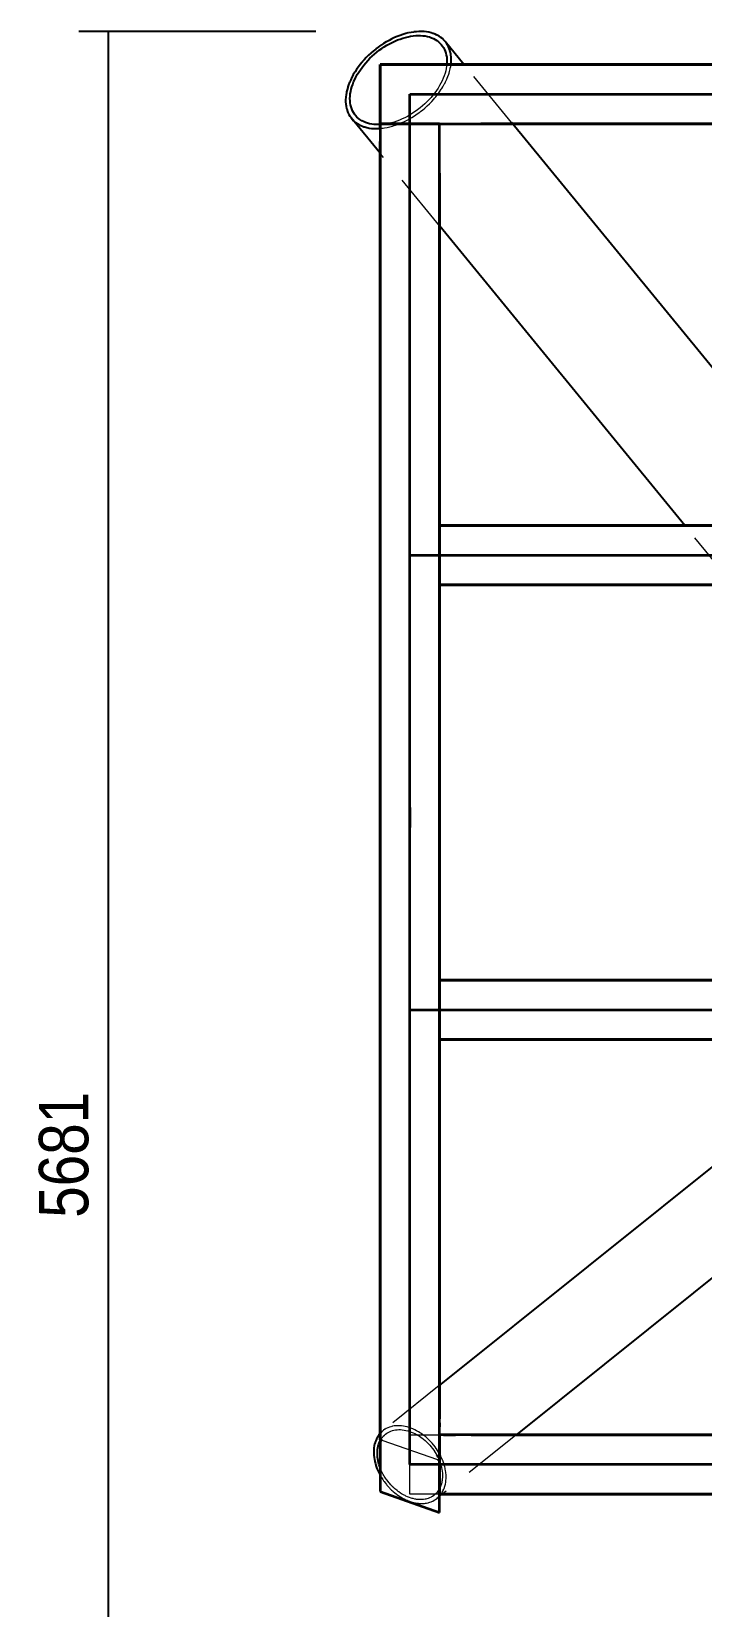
# Model space of a CAD drawing. Header units: millimetres. Extents: x -11795 to 47768, y 22971 to 65021.
# Drawn here: x -5952 to -4258, y 55237 to 59220 of the extents above; entities that cross this region are included whole.
import ezdxf

# ---------------------------------------------------------------- set-up
doc = ezdxf.new("R2010")
doc.units = ezdxf.units.MM
doc.linetypes.add('HIDDEN_50', pattern=[225, 150, -75])
for name, color, linetype, lineweight in [('DIMENSIONS', 3, 'Continuous', 18), ('PLATE_HIDDEN', 8, 'HIDDEN_50', 18), ('PLATE_VISIBLE', 7, 'Continuous', 35), ('PROFILE_HIDDEN', 9, 'HIDDEN_50', 18), ('PROFILE_VISIBLE', 4, 'Continuous', 25)]:
    doc.layers.add(name, color=color, linetype=linetype, lineweight=lineweight)
doc.styles.add('OpenSansCondensed-Light', font='OpenSansCondensed-Light.ttf')
doc.dimstyles.new('DIM_1_50', dxfattribs={"dimscale": 50, "dimtxt": 2.5, "dimasz": 2.5, "dimexe": 1.5, "dimexo": 1.5, "dimgap": 1, "dimtad": 1, "dimdec": 0, "dimzin": 12, "dimdsep": 46, "dimtxsty": 'OpenSansCondensed-Light', "dimtsz": 0.00125, "dimcen": 2.5, "dimclrd": 3, "dimclre": 3, "dimclrt": 3, "dimazin": 3, "dimtfac": 0.5, "dimtmove": 2, "dimatfit": 3})

msp = doc.modelspace()

# ---------------------------------------------------------------- linework, layer by layer
at = {"layer": 'PLATE_HIDDEN'}
for p, q in [((-3495.1, 59061.4), (-4995.1, 59061.4)), ((-4995.1, 59061.4), (-4995.1, 57561.4)), ((-4815.3, 58986.4), (-5035.1, 58986.4)), ((-5018.5, 58986.4), (-4981, 58986.4)), ((-4962.3, 58986.4), (-4920.1, 58986.4)), ((-4920.1, 58986.4), (-4920.1, 58861.4)), ((-5070.1, 58941.4), (-5070.1, 58971.4)), ((-3495.1, 57895.8), (-4995.1, 57895.8)), ((-4995.1, 57561.4), (-4995.1, 57257.1)), ((-4995.1, 57207.2), (-4995.1, 55595.8)), ((-3495.1, 56745.8), (-4995.1, 56745.8)), ((-4920.1, 55711.5), (-4920.1, 55701.5)), ((-4920.1, 55691.5), (-4920.1, 55621.5)), ((-4924.8, 55608.1), (-5065.4, 55656.8)), ((-4995.1, 55670.8), (-4910.2, 55670.8)), ((-4995.1, 55520.8), (-4995.1, 55670.8)), ((-4880.2, 55670.8), (-4840.2, 55670.8)), ((-4995.1, 55595.8), (-3462.3, 55595.8)), ((-4920.2, 55520.8), (-4995.1, 55520.8))]:
    msp.add_line(p, q, dxfattribs=at)
at = {"layer": 'PLATE_VISIBLE'}
for p, q in [((-5070.1, 58986.4), (-5070.1, 59136.4)), ((-5070.1, 59136.4), (-1163.1, 59136.4)), ((-1313.1, 59136.4), (-5070.1, 59136.4)), ((-5070.1, 59136.4), (-5070.1, 58986.4)), ((-4995.1, 59061.4), (-3495.1, 59061.4)), ((-4995.1, 57561.4), (-4995.1, 59061.4)), ((-5035.1, 58986.4), (-5070.1, 58986.4)), ((-5070.1, 58986.4), (-1313.1, 58986.4)), ((-5070.1, 58971.4), (-5070.1, 58986.4)), ((-5070.1, 58986.4), (-5018.5, 58986.4)), ((-4920.1, 58986.4), (-5070.1, 58986.4)), ((-5070.1, 58986.4), (-5070.1, 55528.2)), ((-4981, 58986.4), (-4962.3, 58986.4)), ((-4920.1, 55474.9), (-4920.1, 58986.4)), ((-1387.9, 58986.4), (-4815.3, 58986.4)), ((-5070.1, 55658.4), (-5070.1, 58941.4)), ((-4920.1, 58861.4), (-4920.1, 55711.5)), ((-1313.1, 57970.8), (-4920.1, 57970.8)), ((-4920.1, 57970.8), (-4920.1, 57820.8)), ((-4920.1, 57820.8), (-4920.1, 57970.8)), ((-4920.1, 57970.8), (-4165.1, 57970.8)), ((-4995.1, 57895.8), (-3495.1, 57895.8)), ((-4920.1, 57820.8), (-1313.1, 57820.8)), ((-4165.1, 57820.8), (-4920.1, 57820.8)), ((-4995.1, 55595.8), (-4995.1, 57561.4)), ((-4995.1, 57257.1), (-4995.1, 57207.2)), ((-4920.1, 56670.8), (-4920.1, 56820.8)), ((-4920.1, 56820.8), (-4165.1, 56820.8)), ((-1313.1, 56820.8), (-4920.1, 56820.8)), ((-4920.1, 56820.8), (-4920.1, 56670.8)), ((-4995.1, 56745.8), (-3495.1, 56745.8)), ((-4165.1, 56670.8), (-4920.1, 56670.8)), ((-4920.1, 56670.8), (-1313.1, 56670.8)), ((-4920.1, 55701.5), (-4920.1, 55691.5)), ((-5065.4, 55656.8), (-5070.1, 55658.4)), ((-1957.9, 55670.8), (-4920.1, 55670.8)), ((-4920.1, 55670.8), (-4920.1, 55520.8)), ((-4910.2, 55670.8), (-4880.2, 55670.8)), ((-4840.2, 55670.8), (-4160.9, 55670.8)), ((-4920.1, 55606.5), (-4924.8, 55608.1)), ((-4920.1, 55621.5), (-4920.1, 55606.5)), ((-1919.2, 55595.8), (-4995.1, 55595.8)), ((-5070.1, 55528.2), (-4920.1, 55474.9)), ((-4120.9, 55520.8), (-4920.2, 55520.8)), ((-4920.1, 55520.8), (-1957.9, 55520.8))]:
    msp.add_line(p, q, dxfattribs=at)
at = {"layer": 'PROFILE_HIDDEN'}
for p, q in [((-4910.7, 59101.5), (-4913.5, 59095.2)), ((-4908.3, 59107.7), (-4910.7, 59101.5)), ((-4906.2, 59113.8), (-4908.3, 59107.7)), ((-4904.5, 59119.9), (-4906.2, 59113.8)), ((-4903.2, 59126), (-4904.5, 59119.9)), ((-4902.2, 59131.9), (-4903.2, 59126)), ((-4901.9, 59134.9), (-4902.2, 59131.9)), ((-4901, 59101.2), (-4899.1, 59105.6)), ((-4899.1, 59105.6), (-4896.8, 59112.1)), ((-4896.8, 59112.1), (-4896.2, 59114)), ((-4896.2, 59114), (-4894.9, 59118.5)), ((-4894.9, 59118.5), (-4893.3, 59124.8)), ((-4893.3, 59124.8), (-4892.9, 59126.6)), ((-4892.9, 59126.6), (-4892, 59131.1)), ((-4892, 59131.1), (-4891.6, 59134.2)), ((-4738.2, 58989.6), (-4858.4, 59136.3)), ((-4932.1, 59064.6), (-4936.7, 59058.7)), ((-4927.8, 59070.6), (-4932.1, 59064.6)), ((-4923.7, 59076.7), (-4927.8, 59070.6)), ((-4924.7, 59060.8), (-4923, 59063.1)), ((-4920, 59082.8), (-4923.7, 59076.7)), ((-4923, 59063.1), (-4920.1, 59067)), ((-4920.1, 59067), (-4915.8, 59073.4)), ((-4916.6, 59089), (-4920, 59082.8)), ((-4913.5, 59095.2), (-4916.6, 59089)), ((-4915.8, 59073.4), (-4914.4, 59075.6)), ((-4914.4, 59075.6), (-4911.8, 59079.8)), ((-4911.8, 59079.8), (-4908.2, 59086.2)), ((-4908.2, 59086.2), (-4907.1, 59088.3)), ((-4907.1, 59088.3), (-4904.8, 59092.7)), ((-4904.8, 59092.7), (-4901.8, 59099.1)), ((-4901.8, 59099.1), (-4901, 59101.2)), ((-4969.4, 59026.3), (-4975.5, 59021.6)), ((-4963.4, 59031.3), (-4969.4, 59026.3)), ((-4963.6, 59020.8), (-4957.4, 59026)), ((-4957.6, 59036.4), (-4963.4, 59031.3)), ((-4952.1, 59041.8), (-4957.6, 59036.4)), ((-4957.4, 59026), (-4954.9, 59028.3)), ((-4954.9, 59028.3), (-4951.4, 59031.4)), ((-4946.7, 59047.3), (-4952.1, 59041.8)), ((-4951.4, 59031.4), (-4945.6, 59037)), ((-4941.6, 59052.9), (-4946.7, 59047.3)), ((-4945.6, 59037), (-4943.3, 59039.3)), ((-4943.3, 59039.3), (-4940, 59042.7)), ((-4936.7, 59058.7), (-4941.6, 59052.9)), ((-4940, 59042.7), (-4934.6, 59048.6)), ((-4934.6, 59048.6), (-4932.7, 59050.9)), ((-4932.7, 59050.9), (-4929.5, 59054.6)), ((-4929.5, 59054.6), (-4924.7, 59060.8)), ((-5067.8, 58984.3), (-5070.9, 58984.2)), ((-5061.4, 58984.9), (-5067.8, 58984.3)), ((-5058.2, 58985.4), (-5061.4, 58984.9)), ((-5041.7, 58988.7), (-5045, 58987.9)), ((-5035, 58990.6), (-5041.7, 58988.7)), ((-5035.2, 58981.5), (-5031.8, 58982.6)), ((-5028.2, 58992.9), (-5035, 58990.6)), ((-5031.8, 58982.6), (-5024.8, 58985.1)), ((-5021.5, 58995.5), (-5028.2, 58992.9)), ((-5024.8, 58985.1), (-5023, 58985.8)), ((-5014.7, 58998.4), (-5021.5, 58995.5)), ((-5008, 59001.5), (-5014.7, 58998.4)), ((-5014.2, 58989.5), (-5010.7, 58991.1)), ((-5010.7, 58991.1), (-5007.3, 58992.8)), ((-5001.3, 59005), (-5008, 59001.5)), ((-5007.3, 58992.8), (-5003.7, 58994.5)), ((-5003.7, 58994.5), (-4996.8, 58998.3)), ((-4994.7, 59008.8), (-5001.3, 59005)), ((-4996.8, 58998.3), (-4993.6, 59000.1)), ((-4988.2, 59012.8), (-4994.7, 59008.8)), ((-4993.6, 59000.1), (-4989.9, 59002.3)), ((-4989.9, 59002.3), (-4983.1, 59006.5)), ((-4981.8, 59017.1), (-4988.2, 59012.8)), ((-4983.1, 59006.5), (-4980.1, 59008.6)), ((-4975.5, 59021.6), (-4981.8, 59017.1)), ((-4980.1, 59008.6), (-4976.5, 59011.1)), ((-4976.5, 59011.1), (-4970, 59015.8)), ((-4970, 59015.8), (-4967.2, 59018)), ((-4967.2, 59018), (-4963.6, 59020.8)), ((-5069.7, 58974.5), (-5066.3, 58974.8)), ((-5066.3, 58974.8), (-5062.6, 58975.3)), ((-5062.6, 58975.3), (-5059.6, 58975.7)), ((-5059.6, 58975.7), (-5052.8, 58976.9)), ((-5052.8, 58976.9), (-5049.1, 58977.7)), ((-5049.1, 58977.7), (-5045.8, 58978.5)), ((-5045.8, 58978.5), (-5038.8, 58980.3)), ((-5038.8, 58980.3), (-5035.2, 58981.5)), ((-4919.4, 58727.2), (-5071.2, 58912.5)), ((-4179.2, 57823.6), (-4299.4, 57970.3)), ((-4920.8, 55795.6), (-5065, 55680.1)), ((-5068, 55677.4), (-5069.2, 55676)), ((-5065, 55680.1), (-5068, 55677.4)), ((-5061.7, 55682.7), (-5064.6, 55680.4)), ((-5058.3, 55685), (-5061.7, 55682.7)), ((-5054.8, 55687.1), (-5058, 55685.2)), ((-5051, 55688.9), (-5054.8, 55687.1)), ((-5053.3, 55675.1), (-5050.3, 55677)), ((-5047.1, 55690.4), (-5050.8, 55689)), ((-5050.3, 55677), (-5046.8, 55678.9)), ((-5043.1, 55691.7), (-5047.1, 55690.4)), ((-5046.6, 55679), (-5043.2, 55680.4)), ((-5043.2, 55680.4), (-5039.4, 55681.7)), ((-5038.9, 55692.7), (-5042.9, 55691.7)), ((-5039.2, 55681.8), (-5035.5, 55682.8)), ((-5034.6, 55693.5), (-5038.9, 55692.7)), ((-5035.5, 55682.8), (-5031.4, 55683.5)), ((-5030.2, 55693.9), (-5034.4, 55693.5)), ((-5031.3, 55683.5), (-5027.3, 55684)), ((-5025.7, 55694.1), (-5030.2, 55693.9)), ((-5027.3, 55684), (-5023, 55684.2)), ((-5021.1, 55694), (-5025.6, 55694.1)), ((-5022.9, 55684.2), (-5018.7, 55684.2)), ((-5016.4, 55693.7), (-5021.1, 55694)), ((-5018.7, 55684.2), (-5014.3, 55683.9)), ((-5011.7, 55693.1), (-5016.4, 55693.7)), ((-5014.3, 55683.9), (-5009.8, 55683.3)), ((-5007, 55692.2), (-5011.7, 55693.1)), ((-5009.8, 55683.3), (-5005.3, 55682.4)), ((-5002.1, 55691), (-5006.9, 55692.2)), ((-5005.2, 55682.4), (-5000.7, 55681.3)), ((-4997.4, 55689.6), (-5002.1, 55691)), ((-5000.7, 55681.3), (-4996.3, 55679.9)), ((-4992.4, 55687.9), (-4997.3, 55689.6)), ((-4996.1, 55679.9), (-4991.5, 55678.2)), ((-4987.8, 55686.1), (-4992.4, 55687.9)), ((-4991.5, 55678.2), (-4987.2, 55676.4)), ((-4982.8, 55683.8), (-4987.6, 55686)), ((-4978.3, 55681.5), (-4982.8, 55683.8)), ((-4973.3, 55678.6), (-4978, 55681.3)), ((-4969, 55676), (-4973.3, 55678.6)), ((-5069.1, 55658.2), (-5067.3, 55661.1)), ((-5067.3, 55661.1), (-5065, 55664.3)), ((-5064.7, 55664.7), (-5062.4, 55667.3)), ((-5062.4, 55667.3), (-5059.7, 55670.1)), ((-5059.4, 55670.4), (-5056.8, 55672.6)), ((-5056.8, 55672.6), (-5053.6, 55675)), ((-4987, 55676.3), (-4982.4, 55674.1)), ((-4982.4, 55674.1), (-4978.2, 55671.9)), ((-4977.9, 55671.7), (-4973.5, 55669.1)), ((-4973.5, 55669.1), (-4969.5, 55666.5)), ((-4969.1, 55666.2), (-4964.8, 55663.1)), ((-4964.1, 55672.6), (-4968.6, 55675.7)), ((-4964.8, 55663.1), (-4961, 55660.2)), ((-4960, 55669.6), (-4964.1, 55672.6)), ((-4961, 55660.2), (-4960.6, 55659.8)), ((-4960.6, 55659.8), (-4956.5, 55656.4)), ((-4959.6, 55669.2), (-4960, 55669.6)), ((-4955.2, 55665.7), (-4959.6, 55669.2)), ((-4956.5, 55656.4), (-4953, 55653.1)), ((-4951.4, 55662.4), (-4955.2, 55665.7)), ((-4953, 55653.1), (-4952.5, 55652.7)), ((-4952.5, 55652.7), (-4948.7, 55648.8)), ((-4950.9, 55661.9), (-4951.4, 55662.4)), ((-4946.7, 55658), (-4950.9, 55661.9)), ((-4948.7, 55648.8), (-4945.5, 55645.4)), ((-4943.2, 55654.4), (-4946.7, 55658)), ((-4945.5, 55645.4), (-4944.9, 55644.8)), ((-4944.9, 55644.8), (-4941.4, 55640.6)), ((-4942.7, 55653.9), (-4943.2, 55654.4)), ((-4938.8, 55649.6), (-4942.7, 55653.9)), ((-4941.4, 55640.6), (-4938.5, 55637)), ((-4935.6, 55645.9), (-4938.8, 55649.6)), ((-4938.5, 55637), (-4938, 55636.3)), ((-4935, 55645.2), (-4935.6, 55645.9)), ((-4931.5, 55640.7), (-4935, 55645.2)), ((-4928.7, 55636.8), (-4931.5, 55640.7)), ((-4928.1, 55636), (-4928.7, 55636.8)), ((-4728.2, 55669.3), (-4926.8, 55510.1)), ((-4938, 55636.3), (-4934.8, 55631.9)), ((-4934.8, 55631.9), (-4932.3, 55628.2)), ((-4932.3, 55628.2), (-4931.8, 55627.4)), ((-4931.8, 55627.4), (-4929, 55622.7)), ((-4929, 55622.7), (-4927.9, 55620.8)), ((-4924.9, 55631.2), (-4928.1, 55636)), ((-4925.1, 55615.6), (-4923.9, 55613.2)), ((-4922.5, 55627.2), (-4924.9, 55631.2)), ((-4923.9, 55613.2), (-4922.2, 55609.4)), ((-4921.9, 55626.3), (-4922.5, 55627.2)), ((-4922.2, 55609.4), (-4921.7, 55608.3)), ((-4920.5, 55623.8), (-4921.9, 55626.3)), ((-4921.7, 55608.3), (-4920.8, 55605.9)), ((-4919.1, 55601.6), (-4918.4, 55599.7)), ((-4918.4, 55599.7), (-4918, 55598.5)), ((-4917, 55617.3), (-4918.1, 55619.3)), ((-4918, 55598.5), (-4916.5, 55593.6)), ((-4916.5, 55616.3), (-4917, 55617.3)), ((-4914.2, 55611.2), (-4916.5, 55616.3)), ((-4912.5, 55607.1), (-4914.2, 55611.2)), ((-4912, 55606), (-4912.5, 55607.1)), ((-4910.1, 55600.8), (-4912, 55606)), ((-4908.8, 55596.9), (-4910.1, 55600.8)), ((-4908.4, 55595.6), (-4908.8, 55596.9)), ((-5068.7, 55566), (-5067.7, 55564.4)), ((-5067.4, 55580.8), (-5068.4, 55583.2)), ((-5067.7, 55564.4), (-5066.8, 55562.8)), ((-5065.8, 55577.4), (-5067.4, 55580.8)), ((-5066.8, 55562.8), (-5063.7, 55557.9)), ((-5065.1, 55575.9), (-5065.8, 55577.4)), ((-5062.6, 55571.2), (-5065.1, 55575.9)), ((-5063.7, 55557.9), (-5061.5, 55554.8)), ((-5060.7, 55568), (-5062.6, 55571.2)), ((-5059.9, 55566.5), (-5060.7, 55568)), ((-5056.9, 55561.9), (-5059.9, 55566.5)), ((-5054.9, 55558.9), (-5056.9, 55561.9)), ((-5053.8, 55557.4), (-5054.9, 55558.9)), ((-5050.5, 55553), (-5053.8, 55557.4)), ((-4916.5, 55593.6), (-4915.6, 55589.9)), ((-4915.6, 55589.9), (-4915.3, 55588.7)), ((-4915.3, 55588.7), (-4914.3, 55583.8)), ((-4914.3, 55583.8), (-4913.7, 55580.2)), ((-4913.7, 55580.2), (-4913.5, 55579)), ((-4913.1, 55560.2), (-4913.6, 55555.8)), ((-4913.5, 55579), (-4913, 55574.2)), ((-4913, 55561.6), (-4913.1, 55560.2)), ((-4913, 55574.2), (-4912.9, 55570.8)), ((-4912.8, 55564.8), (-4913, 55561.6)), ((-4912.9, 55570.8), (-4912.8, 55569.4)), ((-4912.8, 55569.4), (-4912.8, 55564.8)), ((-4907, 55590.4), (-4908.4, 55595.6)), ((-4906.1, 55586.6), (-4907, 55590.4)), ((-4905.8, 55585.3), (-4906.1, 55586.6)), ((-4904.9, 55580.1), (-4905.8, 55585.3)), ((-4904.4, 55576.4), (-4904.9, 55580.1)), ((-4904.2, 55575), (-4904.4, 55576.4)), ((-4903.8, 55570), (-4904.2, 55575)), ((-4903.9, 55556.8), (-4903.7, 55560.1)), ((-4903.6, 55566.4), (-4903.8, 55570)), ((-4903.7, 55560.1), (-4903.6, 55565)), ((-4903.6, 55565), (-4903.6, 55566.4)), ((-5061.5, 55554.8), (-5060.4, 55553.2)), ((-5060.4, 55553.2), (-5057, 55548.6)), ((-5057, 55548.6), (-5054.6, 55545.7)), ((-5054.6, 55545.7), (-5053.3, 55544.1)), ((-5053.3, 55544.1), (-5049.5, 55539.8)), ((-5048.3, 55550.3), (-5050.5, 55553)), ((-5049.5, 55539.8), (-5047, 55537.1)), ((-5047.1, 55548.8), (-5048.3, 55550.3)), ((-5043.4, 55544.7), (-5047.1, 55548.8)), ((-5047, 55537.1), (-5045.5, 55535.6)), ((-5045.5, 55535.6), (-5041.4, 55531.5)), ((-5041, 55542.2), (-5043.4, 55544.7)), ((-5041.4, 55531.5), (-5038.8, 55529.2)), ((-5039.6, 55540.8), (-5041, 55542.2)), ((-5035.7, 55537), (-5039.6, 55540.8)), ((-5038.8, 55529.2), (-5037.2, 55527.7)), ((-5037.2, 55527.7), (-5032.9, 55524.1)), ((-5033.2, 55534.8), (-5035.7, 55537)), ((-5031.7, 55533.4), (-5033.2, 55534.8)), ((-5032.9, 55524.1), (-5030.2, 55522)), ((-5027.5, 55530), (-5031.7, 55533.4)), ((-5030.2, 55522), (-5028.4, 55520.6)), ((-5028.4, 55520.6), (-5023.9, 55517.4)), ((-5025, 55528.1), (-5027.5, 55530)), ((-5023.3, 55526.8), (-5025, 55528.1)), ((-5023.9, 55517.4), (-5021.2, 55515.6)), ((-5018.9, 55523.9), (-5023.3, 55526.8)), ((-5016.4, 55522.3), (-5018.9, 55523.9)), ((-5014.5, 55521.1), (-5016.4, 55522.3)), ((-5010, 55518.6), (-5014.5, 55521.1)), ((-5007.5, 55517.3), (-5010, 55518.6)), ((-5005.5, 55516.3), (-5007.5, 55517.3)), ((-4935, 55517.7), (-4938.2, 55515.5)), ((-4933.8, 55518.7), (-4935, 55517.7)), ((-4932, 55520.1), (-4933.8, 55518.7)), ((-4929.1, 55522.8), (-4932, 55520.1)), ((-4928.1, 55523.9), (-4929.1, 55522.8)), ((-4926.5, 55525.7), (-4928.1, 55523.9)), ((-4924.1, 55528.8), (-4926.5, 55525.7)), ((-4923.7, 55529.4), (-4924.1, 55528.8)), ((-4918.1, 55539.3), (-4918.7, 55538.1)), ((-4916.6, 55543.2), (-4918.1, 55539.3)), ((-4916.8, 55520.5), (-4915.6, 55522.1)), ((-4916.2, 55544.6), (-4916.6, 55543.2)), ((-4915.4, 55547.3), (-4916.2, 55544.6)), ((-4915.6, 55522.1), (-4914.7, 55523.4)), ((-4914.3, 55551.4), (-4915.4, 55547.3)), ((-4914.7, 55523.4), (-4913.3, 55525.7)), ((-4914.1, 55552.8), (-4914.3, 55551.4)), ((-4913.6, 55555.8), (-4914.1, 55552.8)), ((-4913.3, 55525.7), (-4911.2, 55529.4)), ((-4911.2, 55529.4), (-4910.6, 55530.8)), ((-4910.6, 55530.8), (-4909.4, 55533.3)), ((-4909.4, 55533.3), (-4907.8, 55537.4)), ((-4907.8, 55537.4), (-4907.4, 55538.9)), ((-4907.4, 55538.9), (-4906.5, 55541.7)), ((-4906.5, 55541.7), (-4905.4, 55546.1)), ((-4905.4, 55546.1), (-4905.2, 55547.5)), ((-4905.2, 55547.5), (-4904.6, 55550.7)), ((-4904.6, 55550.7), (-4904, 55555.3)), ((-4904, 55555.3), (-4903.9, 55556.8)), ((-5021.2, 55515.6), (-5019.2, 55514.3)), ((-5019.2, 55514.3), (-5014.6, 55511.5)), ((-5014.6, 55511.5), (-5011.9, 55510.1)), ((-5011.9, 55510.1), (-5009.8, 55509)), ((-5009.8, 55509), (-5005, 55506.7)), ((-5001, 55514.3), (-5005.5, 55516.3)), ((-5005, 55506.7), (-5002.4, 55505.5)), ((-5002.4, 55505.5), (-5000.2, 55504.6)), ((-4998.5, 55513.3), (-5001, 55514.3)), ((-5000.2, 55504.6), (-4995.4, 55502.8)), ((-4996.4, 55512.5), (-4998.5, 55513.3)), ((-4991.8, 55510.9), (-4996.4, 55512.5)), ((-4995.4, 55502.8), (-4992.8, 55501.9)), ((-4992.8, 55501.9), (-4990.5, 55501.2)), ((-4989.4, 55510.3), (-4991.8, 55510.9)), ((-4990.5, 55501.2), (-4985.7, 55499.9)), ((-4987.2, 55509.7), (-4989.4, 55510.3)), ((-4982.7, 55508.7), (-4987.2, 55509.7)), ((-4985.7, 55499.9), (-4983.2, 55499.4)), ((-4983.2, 55499.4), (-4980.9, 55498.9)), ((-4980.4, 55508.3), (-4982.7, 55508.7)), ((-4980.9, 55498.9), (-4976.2, 55498.1)), ((-4978.2, 55507.9), (-4980.4, 55508.3)), ((-4973.7, 55507.5), (-4978.2, 55507.9)), ((-4976.2, 55498.1), (-4973.8, 55497.9)), ((-4973.8, 55497.9), (-4971.5, 55497.6)), ((-4971.6, 55507.4), (-4973.7, 55507.5)), ((-4969.4, 55507.3), (-4971.6, 55507.4)), ((-4971.5, 55497.6), (-4966.8, 55497.4)), ((-4965, 55507.4), (-4969.4, 55507.3)), ((-4966.8, 55497.4), (-4964.6, 55497.5)), ((-4963, 55507.5), (-4965, 55507.4)), ((-4964.6, 55497.5), (-4962.3, 55497.5)), ((-4960.8, 55507.7), (-4963, 55507.5)), ((-4962.3, 55497.5), (-4957.8, 55497.8)), ((-4956.7, 55508.4), (-4960.8, 55507.7)), ((-4957.8, 55497.8), (-4955.8, 55498.1)), ((-4954.9, 55508.8), (-4956.7, 55508.4)), ((-4955.8, 55498.1), (-4953.5, 55498.4)), ((-4952.7, 55509.3), (-4954.9, 55508.8)), ((-4953.5, 55498.4), (-4949.2, 55499.3)), ((-4948.9, 55510.4), (-4952.7, 55509.3)), ((-4949.2, 55499.3), (-4947.4, 55499.8)), ((-4947.2, 55511.1), (-4948.9, 55510.4)), ((-4947.4, 55499.8), (-4945.1, 55500.5)), ((-4945.2, 55511.9), (-4947.2, 55511.1)), ((-4941.6, 55513.6), (-4945.2, 55511.9)), ((-4945.1, 55500.5), (-4941.1, 55501.9)), ((-4940.2, 55514.4), (-4941.6, 55513.6)), ((-4941.1, 55501.9), (-4939.5, 55502.6)), ((-4938.2, 55515.5), (-4940.2, 55514.4)), ((-4939.5, 55502.6), (-4937.3, 55503.5)), ((-4937.3, 55503.5), (-4933.6, 55505.5)), ((-4933.6, 55505.5), (-4932.2, 55506.4)), ((-4932.2, 55506.4), (-4930.1, 55507.7)), ((-4930.1, 55507.7), (-4926.8, 55510.1)), ((-4926.8, 55510.1), (-4925.6, 55511.2)), ((-4925.6, 55511.2), (-4923.7, 55512.8)), ((-4923.7, 55512.8), (-4922.2, 55514.2))]:
    msp.add_line(p, q, dxfattribs=at)
at = {"layer": 'PROFILE_VISIBLE'}
for p, q in [((-5068.4, 59184.8), (-5075, 59180.1)), ((-5061.7, 59189.2), (-5068, 59185)), ((-5054.8, 59193.3), (-5061.7, 59189.2)), ((-5060, 59180.8), (-5053.4, 59184.8)), ((-5047.9, 59197.2), (-5054.6, 59193.4)), ((-5053.4, 59184.8), (-5046.8, 59188.5)), ((-5041, 59200.7), (-5047.9, 59197.2)), ((-5046.8, 59188.5), (-5040.2, 59192)), ((-5034, 59204), (-5040.9, 59200.8)), ((-5040.2, 59192), (-5033.4, 59195.2)), ((-5026.9, 59207), (-5034, 59204)), ((-5033.4, 59195.2), (-5026.7, 59198.1)), ((-5019.9, 59209.7), (-5026.9, 59207)), ((-5026.7, 59198.1), (-5019.9, 59200.6)), ((-5012.9, 59212.1), (-5019.9, 59209.7)), ((-5019.9, 59200.6), (-5013.2, 59202.9)), ((-5013.2, 59202.9), (-5006.5, 59204.8)), ((-5005.8, 59214.2), (-5012.8, 59212.1)), ((-5006.5, 59204.8), (-4999.8, 59206.4)), ((-4999.1, 59215.9), (-5005.8, 59214.2)), ((-4999.8, 59206.4), (-4993.2, 59207.7)), ((-4992, 59217.3), (-4998.9, 59215.9)), ((-4993.2, 59207.7), (-4986.7, 59208.7)), ((-4985.5, 59218.3), (-4992, 59217.3)), ((-4986.7, 59208.7), (-4980.3, 59209.3)), ((-4978.5, 59219.1), (-4985.2, 59218.4)), ((-4980.3, 59209.3), (-4974.1, 59209.5)), ((-4972.4, 59219.4), (-4978.5, 59219.1)), ((-4974.1, 59209.5), (-4968, 59209.4)), ((-4965.5, 59219.5), (-4971.9, 59219.5)), ((-4968, 59209.4), (-4962.1, 59209)), ((-4959.8, 59219.2), (-4965.5, 59219.5)), ((-4962.1, 59209), (-4956.3, 59208.2)), ((-4959.2, 59219.2), (-4959.8, 59219.2)), ((-4953.2, 59218.6), (-4959.2, 59219.2)), ((-4956.3, 59208.2), (-4950.8, 59207.1)), ((-4947.9, 59217.7), (-4953.2, 59218.6)), ((-4950.8, 59207.1), (-4945.5, 59205.7)), ((-4947.3, 59217.6), (-4947.9, 59217.7)), ((-4941.6, 59216.3), (-4947.3, 59217.6)), ((-4945.5, 59205.7), (-4940.4, 59203.9)), ((-4936.8, 59214.8), (-4941.6, 59216.3)), ((-4940.4, 59203.9), (-4935.6, 59201.8)), ((-4936.2, 59214.6), (-4936.8, 59214.8)), ((-4931, 59212.6), (-4936.2, 59214.6)), ((-4935.6, 59201.8), (-4931.1, 59199.4)), ((-4931.1, 59199.4), (-4926.8, 59196.7)), ((-4926.7, 59210.6), (-4931, 59212.6)), ((-4926.8, 59196.7), (-4922.8, 59193.6)), ((-4926.1, 59210.3), (-4926.7, 59210.6)), ((-4921.4, 59207.7), (-4926.1, 59210.3)), ((-4922.8, 59193.6), (-4919.2, 59190.3)), ((-4917.7, 59205.2), (-4921.4, 59207.7)), ((-4919.2, 59190.3), (-4915.8, 59186.7)), ((-4917.1, 59204.8), (-4917.7, 59205.2)), ((-4913, 59201.5), (-4917.1, 59204.8)), ((-4915.8, 59186.7), (-4912.8, 59182.8)), ((-4909.9, 59198.6), (-4913, 59201.5)), ((-4912.8, 59182.8), (-4910.1, 59178.7)), ((-4909.2, 59198), (-4909.9, 59198.6)), ((-4905.8, 59194.2), (-4909.2, 59198)), ((-4903.3, 59190.9), (-4905.8, 59194.2)), ((-4858.4, 59136.3), (-4905.8, 59194.2)), ((-4902.7, 59190.1), (-4903.3, 59190.9)), ((-4899.9, 59185.8), (-4902.7, 59190.1)), ((-4898, 59182.1), (-4899.9, 59185.8)), ((-4897.5, 59181.2), (-4898, 59182.1)), ((-4895.4, 59176.4), (-4897.5, 59181.2)), ((-5116.1, 59141.9), (-5121.1, 59135.8)), ((-5115.5, 59142.6), (-5116.1, 59141.9)), ((-5110.9, 59147.9), (-5115.5, 59142.6)), ((-5105.4, 59153.7), (-5110.9, 59147.9)), ((-5106.6, 59140.6), (-5101.5, 59146.3)), ((-5104.8, 59154.3), (-5105.4, 59153.7)), ((-5099.7, 59159.4), (-5104.8, 59154.3)), ((-5101.5, 59146.3), (-5096.1, 59151.8)), ((-5093.8, 59164.9), (-5099.7, 59159.4)), ((-5096.1, 59151.8), (-5090.5, 59157.1)), ((-5093.3, 59165.3), (-5093.8, 59164.9)), ((-5087.7, 59170.1), (-5093.3, 59165.3)), ((-5090.5, 59157.1), (-5084.7, 59162.3)), ((-5081.4, 59175.2), (-5087.7, 59170.1)), ((-5084.7, 59162.3), (-5078.8, 59167.2)), ((-5081, 59175.6), (-5081.4, 59175.2)), ((-5075, 59180.1), (-5081, 59175.6)), ((-5078.8, 59167.2), (-5072.6, 59172)), ((-5072.6, 59172), (-5066.4, 59176.5)), ((-5066.4, 59176.5), (-5060, 59180.8)), ((-4910.1, 59178.7), (-4907.8, 59174.3)), ((-4907.8, 59174.3), (-4905.8, 59169.7)), ((-4905.8, 59169.7), (-4904.2, 59164.8)), ((-4904.2, 59164.8), (-4903, 59159.8)), ((-4903, 59159.8), (-4902.1, 59154.5)), ((-4902.1, 59154.5), (-4901.6, 59149.1)), ((-4901.6, 59149.1), (-4901.4, 59143.5)), ((-4901.4, 59143.5), (-4901.6, 59137.8)), ((-4894.1, 59172.4), (-4895.4, 59176.4)), ((-4893.7, 59171.4), (-4894.1, 59172.4)), ((-4892.4, 59166.1), (-4893.7, 59171.4)), ((-4891.6, 59161.9), (-4892.4, 59166.1)), ((-4891.4, 59160.7), (-4891.6, 59161.9)), ((-4890.8, 59155), (-4891.4, 59160.7)), ((-4891, 59138.9), (-4890.6, 59143.3)), ((-4890.6, 59150.7), (-4890.8, 59155)), ((-4890.5, 59149.3), (-4890.6, 59150.7)), ((-4890.6, 59143.3), (-4890.5, 59149.3)), ((-5141.7, 59104.1), (-5144.9, 59097.6)), ((-5141.1, 59105.2), (-5141.7, 59104.1)), ((-5138.2, 59110.6), (-5141.1, 59105.2)), ((-5134.4, 59117), (-5138.2, 59110.6)), ((-5134.7, 59098.3), (-5131.6, 59104.5)), ((-5133.8, 59117.9), (-5134.4, 59117)), ((-5130.2, 59123.3), (-5133.8, 59117.9)), ((-5131.6, 59104.5), (-5128.2, 59110.7)), ((-5125.8, 59129.6), (-5130.2, 59123.3)), ((-5128.2, 59110.7), (-5124.4, 59116.8)), ((-5125.2, 59130.5), (-5125.8, 59129.6)), ((-5121.1, 59135.8), (-5125.2, 59130.5)), ((-5124.4, 59116.8), (-5120.4, 59122.9)), ((-5120.4, 59122.9), (-5116.1, 59128.9)), ((-5116.1, 59128.9), (-5111.5, 59134.8)), ((-5111.5, 59134.8), (-5106.6, 59140.6)), ((-4901.6, 59137.8), (-4901.9, 59134.9)), ((-4891.6, 59134.2), (-4891.1, 59137.3)), ((-4891.1, 59137.3), (-4891, 59138.9)), ((-5155.6, 59065.6), (-5156.6, 59059.3)), ((-5155.3, 59066.9), (-5155.6, 59065.6)), ((-5154.1, 59071.9), (-5155.3, 59066.9)), ((-5152.4, 59078.3), (-5154.1, 59071.9)), ((-5151.9, 59079.5), (-5152.4, 59078.3)), ((-5150.2, 59084.7), (-5151.9, 59079.5)), ((-5147.7, 59091.2), (-5150.2, 59084.7)), ((-5147.2, 59092.3), (-5147.7, 59091.2)), ((-5144.9, 59097.6), (-5147.2, 59092.3)), ((-5146.5, 59055.8), (-5145.9, 59061.6)), ((-5145.9, 59061.6), (-5144.9, 59067.6)), ((-5144.9, 59067.6), (-5143.6, 59073.6)), ((-5143.6, 59073.6), (-5141.9, 59079.7)), ((-5141.9, 59079.7), (-5139.8, 59085.9)), ((-5139.8, 59085.9), (-5137.4, 59092.1)), ((-5137.4, 59092.1), (-5134.7, 59098.3)), ((-5157.3, 59053.2), (-5157.6, 59047.2)), ((-5157.6, 59047.2), (-5157.6, 59042.8)), ((-5157.6, 59042.8), (-5157.6, 59041.4)), ((-5157.6, 59041.4), (-5157.1, 59035.7)), ((-5157.1, 59054.7), (-5157.3, 59053.2)), ((-5156.6, 59059.3), (-5157.1, 59054.7)), ((-5157.1, 59035.7), (-5156.6, 59031.6)), ((-5156.6, 59031.6), (-5156.3, 59030.1)), ((-5156.3, 59030.1), (-5155.2, 59024.8)), ((-5155.2, 59024.8), (-5154.1, 59021.1)), ((-5146.7, 59050), (-5146.5, 59055.8)), ((-5146.6, 59044.4), (-5146.7, 59050)), ((-5146.1, 59039), (-5146.6, 59044.4)), ((-5145.2, 59033.8), (-5146.1, 59039)), ((-5143.9, 59028.7), (-5145.2, 59033.8)), ((-5142.3, 59023.9), (-5143.9, 59028.7)), ((-5140.4, 59019.2), (-5142.3, 59023.9)), ((-5154.1, 59021.1), (-5153.6, 59019.6)), ((-5153.6, 59019.6), (-5151.7, 59014.7)), ((-5151.7, 59014.7), (-5150.2, 59011.4)), ((-5150.2, 59011.4), (-5149.5, 59010)), ((-5149.5, 59010), (-5146.9, 59005.5)), ((-5146.9, 59005.5), (-5144.9, 59002.7)), ((-5144.9, 59002.7), (-5144, 59001.3)), ((-5144, 59001.3), (-5140.7, 58997.4)), ((-5071.2, 58912.5), (-5144, 59001.3)), ((-5140.7, 58997.4), (-5138.3, 58994.9)), ((-5138, 59014.9), (-5140.4, 59019.2)), ((-5138.3, 58994.9), (-5137.1, 58993.7)), ((-5135.3, 59010.7), (-5138, 59014.9)), ((-5137.1, 58993.7), (-5133.2, 58990.3)), ((-5132.3, 59006.8), (-5135.3, 59010.7)), ((-5133.2, 58990.3), (-5130.4, 58988.3)), ((-5129, 59003.2), (-5132.3, 59006.8)), ((-5130.4, 58988.3), (-5128.9, 58987.3)), ((-5125.3, 58999.9), (-5129, 59003.2)), ((-5128.9, 58987.3), (-5124.4, 58984.5)), ((-5121.4, 58996.9), (-5125.3, 58999.9)), ((-5124.4, 58984.5), (-5121.4, 58982.9)), ((-5117.1, 58994.1), (-5121.4, 58996.9)), ((-5121.4, 58982.9), (-5119.6, 58982)), ((-5119.6, 58982), (-5114.6, 58979.9)), ((-5112.6, 58991.7), (-5117.1, 58994.1)), ((-5107.7, 58989.6), (-5112.6, 58991.7)), ((-5102.7, 58987.8), (-5107.7, 58989.6)), ((-5097.4, 58986.4), (-5102.7, 58987.8)), ((-5091.8, 58985.3), (-5097.4, 58986.4)), ((-5086.1, 58984.5), (-5091.8, 58985.3)), ((-5080.2, 58984.1), (-5086.1, 58984.5)), ((-5074.1, 58984), (-5080.2, 58984.1)), ((-5070.9, 58984.2), (-5074.1, 58984)), ((-5054.9, 58985.8), (-5058.2, 58985.4)), ((-5048.4, 58987.1), (-5054.9, 58985.8)), ((-5045, 58987.9), (-5048.4, 58987.1)), ((-5023, 58985.8), (-5021.2, 58986.5)), ((-5021.2, 58986.5), (-5017.7, 58987.9)), ((-5017.7, 58987.9), (-5014.2, 58989.5)), ((-4162.4, 58286.8), (-4738.2, 58989.6)), ((-5114.6, 58979.9), (-5111.3, 58978.8)), ((-5111.3, 58978.8), (-5109.3, 58978.1)), ((-5109.3, 58978.1), (-5103.7, 58976.6)), ((-5103.7, 58976.6), (-5100.3, 58975.9)), ((-5100.3, 58975.9), (-5097.9, 58975.4)), ((-5097.9, 58975.4), (-5092, 58974.6)), ((-5092, 58974.6), (-5088.4, 58974.3)), ((-5088.4, 58974.3), (-5085.8, 58974.1)), ((-5085.8, 58974.1), (-5079.5, 58974)), ((-5079.5, 58974), (-5075.8, 58974.1)), ((-5075.8, 58974.1), (-5073, 58974.2)), ((-5073, 58974.2), (-5069.7, 58974.5)), ((-4299.4, 57970.3), (-4919.4, 58727.2)), ((-4165.2, 56401.2), (-4920.8, 55795.6)), ((-4159.5, 56125), (-4728.2, 55669.3)), ((-5086, 55638.6), (-5086.3, 55634.8)), ((-5085.2, 55643.2), (-5086, 55638.6)), ((-5085.1, 55644), (-5085.2, 55643.2)), ((-5084.3, 55647.7), (-5085.1, 55644)), ((-5083.1, 55652), (-5084.3, 55647.7)), ((-5082.8, 55652.7), (-5083.1, 55652)), ((-5081.6, 55656.2), (-5082.8, 55652.7)), ((-5079.9, 55660.2), (-5081.6, 55656.2)), ((-5079.6, 55660.8), (-5079.9, 55660.2)), ((-5078, 55664), (-5079.6, 55660.8)), ((-5075.8, 55667.7), (-5078, 55664)), ((-5076.8, 55634.4), (-5076.3, 55637.9)), ((-5076.3, 55637.9), (-5075.4, 55642.2)), ((-5075.5, 55668.1), (-5075.8, 55667.7)), ((-5073.4, 55671.1), (-5075.5, 55668.1)), ((-5075.4, 55642.2), (-5075.2, 55642.9)), ((-5075.2, 55642.9), (-5074.2, 55646.3)), ((-5074.2, 55646.3), (-5072.9, 55650.3)), ((-5070.8, 55674.3), (-5073.4, 55671.1)), ((-5072.9, 55650.3), (-5072.6, 55650.9)), ((-5072.6, 55650.9), (-5071.2, 55654.1)), ((-5071.2, 55654.1), (-5069.4, 55657.7)), ((-5069.2, 55676), (-5070.5, 55674.7)), ((-5086.4, 55633.8), (-5086.6, 55629)), ((-5086.6, 55629), (-5086.6, 55625.1)), ((-5086.6, 55625.1), (-5086.6, 55624.1)), ((-5086.6, 55624.1), (-5086.3, 55619)), ((-5086.3, 55634.8), (-5086.4, 55633.8)), ((-5086.3, 55619), (-5085.8, 55615.2)), ((-5085.8, 55615.2), (-5085.7, 55614)), ((-5085.7, 55614), (-5084.9, 55608.8)), ((-5084.9, 55608.8), (-5084.1, 55605)), ((-5084.1, 55605), (-5083.8, 55603.7)), ((-5083.8, 55603.7), (-5082.5, 55598.5)), ((-5082.5, 55598.5), (-5081.4, 55594.7)), ((-5077.4, 55625.4), (-5077.3, 55629.1)), ((-5077.4, 55624.4), (-5077.4, 55625.4)), ((-5077.3, 55619.7), (-5077.4, 55624.4)), ((-5077.3, 55629.1), (-5076.9, 55633.6)), ((-5077, 55616.1), (-5077.3, 55619.7)), ((-5076.9, 55615), (-5077, 55616.1)), ((-5076.9, 55633.6), (-5076.8, 55634.4)), ((-5076.3, 55610.1), (-5076.9, 55615)), ((-5075.7, 55606.5), (-5076.3, 55610.1)), ((-5075.4, 55605.3), (-5075.7, 55606.5)), ((-5074.3, 55600.4), (-5075.4, 55605.3)), ((-5073.3, 55596.7), (-5074.3, 55600.4)), ((-5072.9, 55595.5), (-5073.3, 55596.7)), ((-4927.9, 55620.8), (-4926.8, 55618.9)), ((-4926.8, 55618.9), (-4926.3, 55618)), ((-4926.3, 55618), (-4925.1, 55615.6)), ((-4920.8, 55605.9), (-4919.8, 55603.5)), ((-4919.1, 55621.3), (-4920.5, 55623.8)), ((-4919.8, 55603.5), (-4919.1, 55601.6)), ((-4918.1, 55619.3), (-4919.1, 55621.3)), ((-5081.4, 55594.7), (-5081, 55593.3)), ((-5081, 55593.3), (-5079.2, 55588.1)), ((-5079.2, 55588.1), (-5077.7, 55584.4)), ((-5077.7, 55584.4), (-5077.2, 55583)), ((-5077.2, 55583), (-5074.9, 55577.8)), ((-5074.9, 55577.8), (-5073.2, 55574.3)), ((-5073.2, 55574.3), (-5072.4, 55572.7)), ((-5071.3, 55590.5), (-5072.9, 55595.5)), ((-5072.4, 55572.7), (-5069.7, 55567.7)), ((-5070, 55587), (-5071.3, 55590.5)), ((-5069.5, 55585.6), (-5070, 55587)), ((-5069.7, 55567.7), (-5068.7, 55566)), ((-5068.4, 55583.2), (-5069.5, 55585.6)), ((-4923.2, 55530), (-4923.7, 55529.4)), ((-4921.9, 55532.1), (-4923.2, 55530)), ((-4919.9, 55535.6), (-4921.9, 55532.1)), ((-4919.3, 55536.9), (-4919.9, 55535.6)), ((-4919.7, 55516.9), (-4918.1, 55518.8)), ((-4918.7, 55538.1), (-4919.3, 55536.9)), ((-4918.1, 55518.8), (-4916.8, 55520.5)), ((-4922.2, 55514.2), (-4920.8, 55515.7)), ((-4920.8, 55515.7), (-4919.7, 55516.9))]:
    msp.add_line(p, q, dxfattribs=at)

# ---------------------------------------------------------------- dimensions: what is measured, and where the dimension line sits
at = {"layer": 'DIMENSIONS'}
msp.add_linear_dim(base=(-5757.6, 53538.8), p1=(-5157.6, 53538.8), p2=(-5157.6, 59219.5), angle=90, dimstyle='DIM_1_50', dxfattribs=at).render()

doc.saveas('drawing.dxf')
